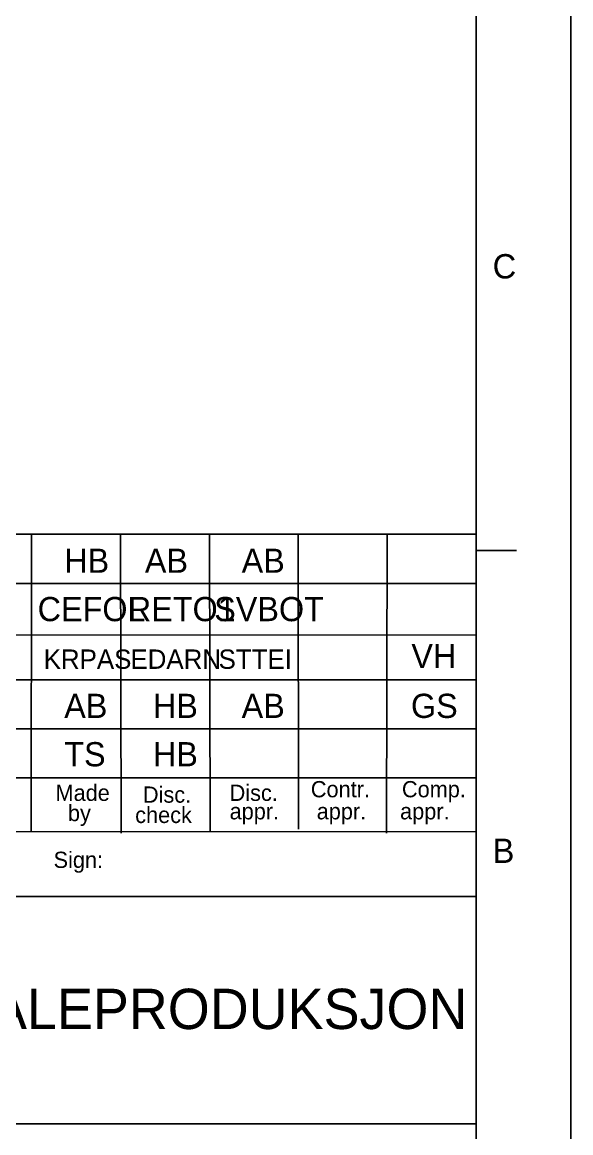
# Model space of a CAD drawing. Extents: x 0 to 841, y 0 to 594.
# Drawn here: x 773 to 841, y 83.1 to 220.9 of the extents above; entities that cross this region are included whole.
import ezdxf

# ---------------------------------------------------------------- set-up
doc = ezdxf.new("R2010")
doc.units = 0
for name, color, linetype in [('01-LIN-025-A', 7, 'Continuous'), ('02-LIN-025-B', 7, 'Continuous'), ('09-LIN-050-B', 7, 'Continuous')]:
    doc.layers.add(name, color=color, linetype=linetype)

msp = doc.modelspace()

# ---------------------------------------------------------------- linework, layer by layer
at = {"layer": '01-LIN-025-A'}
for p, q in [((829.26, 112.01), (829.26, 582.23)), ((829.26, 112.01), (829.26, 582.23)), ((774.13, 157.37), (774.07, 120.49)), ((774.13, 157.37), (774.07, 120.49)), ((785.16, 157.37), (785.24, 120.31)), ((785.16, 157.37), (785.24, 120.31)), ((796.19, 157.37), (796.29, 120.46)), ((796.19, 157.37), (796.29, 120.46)), ((807.21, 157.37), (807.22, 120.79)), ((807.21, 157.37), (807.22, 120.79)), ((818.24, 157.37), (818.15, 120.29)), ((818.24, 157.37), (818.15, 120.29)), ((829.26, 157.37), (829.26, 83.35)), ((829.26, 157.37), (829.26, 83.35)), ((834.27, 155.36), (829.26, 155.36)), ((834.27, 155.36), (829.26, 155.36)), ((648.83, 151.27), (829.27, 151.27)), ((648.83, 151.27), (829.27, 151.27)), ((648.83, 144.95), (829.27, 144.85)), ((648.83, 144.95), (829.27, 144.85)), ((648.83, 139.29), (829.27, 139.29)), ((648.83, 139.29), (829.27, 139.29)), ((648.82, 133.23), (829.27, 133.23)), ((648.82, 133.23), (829.27, 133.23)), ((648.81, 127.17), (829.26, 127.17)), ((648.81, 127.17), (829.26, 127.17)), ((648.72, 112.42), (829.28, 112.42)), ((648.72, 112.42), (829.28, 112.42))]:
    msp.add_line(p, q, dxfattribs=at)
for points in [[(648.78, 84.12), (648.84, 157.37), (829.26, 157.37)], [(648.78, 84.12), (648.84, 157.37), (829.26, 157.37)], [(829.26, 120.49), (648.81, 120.47)], [(829.26, 120.49), (648.81, 120.47)]]:
    msp.add_lwpolyline(points, dxfattribs=at)
msp.add_lwpolyline([(648.81, 84.23), (829.27, 84.23), (829.27, 10.41), (648.81, 10.41)], close=True, dxfattribs=at)
msp.add_lwpolyline([(648.81, 84.23), (829.27, 84.23), (829.27, 10.41), (648.81, 10.41)], close=True, dxfattribs=at)
at = {"layer": '09-LIN-050-B'}
msp.add_lwpolyline([(0, 0), (841, 0), (841, 594), (0, 594)], close=True, dxfattribs=at)
msp.add_lwpolyline([(0, 0), (841, 0), (841, 594), (0, 594)], close=True, dxfattribs=at)

# ---------------------------------------------------------------- texts
at = {"layer": '01-LIN-025-A'}
for s, height, p in [('C', 3.02, (831.31, 189.08)), ('C', 3.02, (831.31, 189.08)), ('Contr.', 2.013, (808.76, 124.74)), ('Contr.', 2.013, (808.76, 124.74)), ('Comp.', 2.013, (820.06, 124.74)), ('Comp.', 2.013, (820.06, 124.74)), ('Made', 2.013, (777.1, 124.29)), ('Made', 2.013, (777.1, 124.29)), ('Disc.', 2.013, (787.94, 124.07)), ('Disc.', 2.013, (787.94, 124.07)), ('Disc.', 2.013, (798.69, 124.29)), ('Disc.', 2.013, (798.69, 124.29)), ('by', 2.013, (778.64, 121.78)), ('by', 2.013, (778.64, 121.78)), ('check', 2.013, (786.98, 121.55)), ('check', 2.013, (786.98, 121.55)), ('appr.', 2.013, (798.69, 122)), ('appr.', 2.013, (798.69, 122)), ('appr.', 2.013, (809.49, 122)), ('appr.', 2.013, (809.49, 122)), ('appr.', 2.013, (819.83, 122)), ('appr.', 2.013, (819.83, 122)), ('B', 3.02, (831.31, 116.6)), ('B', 3.02, (831.31, 116.6)), ('Sign:', 2.013, (776.86, 115.98)), ('Sign:', 2.013, (776.86, 115.98))]:
    msp.add_text(s, height=height, dxfattribs=at).set_placement(p)
at = {"layer": '02-LIN-025-B'}
for s, height, p in [('HB', 3, (778.18, 152.58)), ('AB', 3, (788.18, 152.58)), ('AB', 3, (800.18, 152.58)), ('CEFOL', 3, (774.88, 146.58)), ('RETO1', 3, (786.07, 146.58)), ('SVBOT', 3, (796.78, 146.58)), ('VH', 3, (821.23, 140.76)), ('KRPAS', 2.4, (775.63, 140.67)), ('EDARN', 2.4, (786.39, 140.67)), ('STTEI', 2.4, (797.32, 140.67)), ('AB', 3, (778.18, 134.58)), ('HB', 3, (789.18, 134.58)), ('AB', 3, (800.18, 134.58)), ('GS', 3, (821.18, 134.58)), ('TS', 3, (778.18, 128.58)), ('HB', 3, (789.18, 128.58)), ('HULDRA HALEPRODUKSJON', 5, (734.92, 96))]:
    msp.add_text(s, height=height, dxfattribs=at).set_placement(p)

doc.saveas('drawing.dxf')
